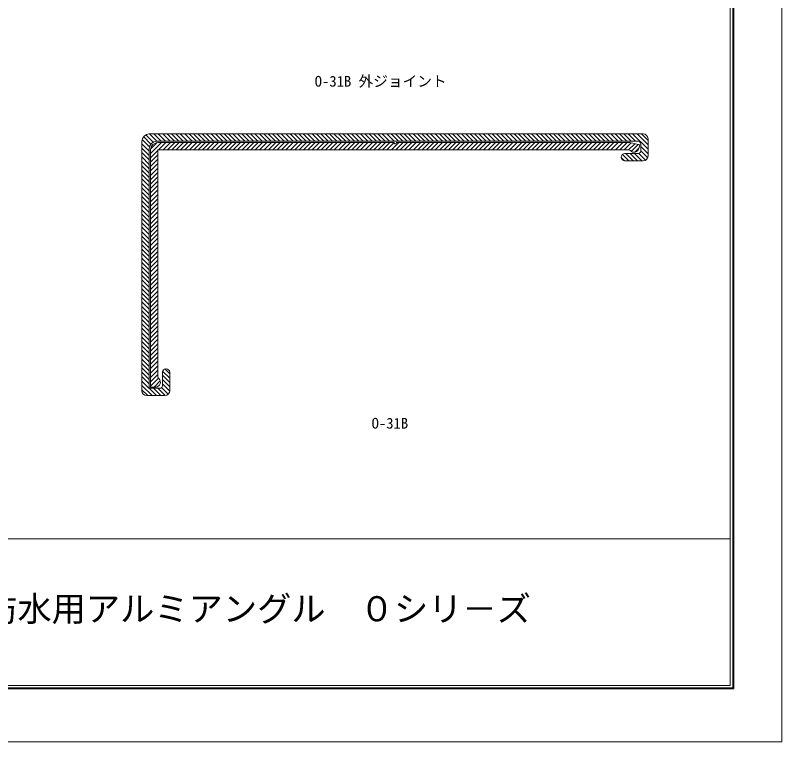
# Model space of a CAD drawing. Units: millimetres on the paper. Extents: x -210 to 210, y -148 to 149.
# Drawn here: x 53.3 to 210, y -148.5 to 0 of the extents above; entities that cross this region are included whole.
import ezdxf
from ezdxf.enums import TextEntityAlignment as Align

# ---------------------------------------------------------------- set-up
doc = ezdxf.new("R2010")
doc.units = ezdxf.units.MM
for name, color, linetype, lineweight in [('0-1_1-1図枠', 3, 'Continuous', 18), ('0-3_2-1寸法', 7, 'Continuous', 9), ('0-4_Defpoints', 7, 'Continuous', 9), ('0-6_5-1実寸型', 1, 'Continuous', 18), ('0-7_6-1ハッチング', 6, 'Continuous', 18)]:
    doc.layers.add(name, color=color, linetype=linetype, lineweight=lineweight)
doc.layers.add('0-2_1-2図名', color=7, linetype='Continuous')
doc.styles.add('ＭＳ ゴシック', font='')
doc.styles.get('ＭＳ ゴシック').set_extended_font_data('MS Gothic')

msp = doc.modelspace()

# ---------------------------------------------------------------- linework, layer by layer
at = {"layer": '0-1_1-1図枠'}
for p, q in [((199.509, 137.002), (199.509, -136.998)), ((200.009, 137.502), (200.009, -137.498)), ((-199.491, -106.998), (199.509, -106.998)), ((-199.991, -137.498), (200.009, -137.498)), ((-199.491, -136.998), (199.509, -136.998))]:
    msp.add_line(p, q, dxfattribs=at)
at = {"layer": '0-4_Defpoints'}
for p in [(200.209, 137.702), (200.209, 137.702), (-200.191, -137.698), (-200.191, -137.698)]:
    msp.add_line(p, (200.209, -137.698), dxfattribs=at)
msp.add_lwpolyline([(-209.991, -148.498), (-209.991, 148.502), (210.009, 148.502), (210.009, -148.498)], close=True, dxfattribs=at)
at = {"layer": '0-6_5-1実寸型'}
for p, q in [((181.681, -24.248), (80.681, -24.248)), ((79.181, -25.748), (79.181, -76.748)), ((180.681, -25.748), (82.181, -25.748)), ((130.681, -25.998), (82.481, -25.998)), ((130.812, -26.205), (130.681, -25.998)), ((131.15, -26.205), (131.281, -25.998)), ((178.981, -25.998), (131.281, -25.998)), ((181.181, -26.248), (181.181, -27.748)), ((182.681, -25.248), (182.681, -28.748)), ((80.681, -27.248), (80.681, -76.248)), ((80.981, -75.998), (80.981, -27.498)), ((82.481, -73.88), (82.481, -27.498)), ((178.709, -27.498), (82.481, -27.498)), ((180.681, -28.248), (177.931, -28.248)), ((181.681, -29.748), (177.931, -29.748)), ((83.381, -72.998), (83.381, -75.748)), ((84.881, -72.998), (84.881, -76.748)), ((82.881, -76.248), (80.681, -76.248)), ((80.981, -75.998), (81.981, -75.998)), ((83.881, -77.748), (80.181, -77.748))]:
    msp.add_line(p, q, dxfattribs=at)
msp.add_lwpolyline([(178.981, -25.998), (180.981, -26.498), (180.792, -27.253)], dxfattribs=at)
for centre, radius, start, end in [((80.681, -25.748), 1.5, 90, 180), ((181.681, -25.248), 1, 0, 90), ((82.181, -27.248), 1.5, 90, 180), ((82.481, -27.498), 1.5, 90, 180), ((130.981, -26.098), 0.2, 212.33353, 327.66647), ((180.681, -26.248), 0.5, 0, 90), ((178.709, -27.998), 0.5, 41.85953, 90), ((179.826, -26.997), 1, 221.85953, 345.14023), ((180.681, -27.748), 0.5, 270, 0), ((177.931, -28.998), 0.75, 90, 270), ((181.681, -28.748), 1, 270, 0), ((84.131, -72.998), 0.75, 0, 180), ((81.981, -74.998), 1, 270, 48.18969), ((82.981, -73.88), 0.5, 180, 228.18969), ((80.181, -76.748), 1, 180, 270), ((82.881, -75.748), 0.5, 270, 0), ((83.881, -76.748), 1, 270, 0)]:
    msp.add_arc(centre, radius, start, end, dxfattribs=at)
at = {"layer": '0-7_6-1ハッチング'}
for p, q in [((81.015, -26.305), (79.515, -24.805)), ((81.513, -25.905), (80.013, -24.405)), ((82.253, -25.748), (80.753, -24.248)), ((83.151, -25.748), (81.651, -24.248)), ((84.049, -25.748), (82.549, -24.248)), ((84.947, -25.748), (83.447, -24.248)), ((85.845, -25.748), (84.345, -24.248)), ((86.744, -25.748), (85.244, -24.248)), ((87.642, -25.748), (86.142, -24.248)), ((88.54, -25.748), (87.04, -24.248)), ((89.438, -25.748), (87.938, -24.248)), ((90.336, -25.748), (88.836, -24.248)), ((91.234, -25.748), (89.734, -24.248)), ((92.132, -25.748), (90.632, -24.248)), ((93.03, -25.748), (91.53, -24.248)), ((93.928, -25.748), (92.428, -24.248)), ((94.826, -25.748), (93.326, -24.248)), ((95.724, -25.748), (94.224, -24.248)), ((96.622, -25.748), (95.122, -24.248)), ((97.52, -25.748), (96.02, -24.248)), ((98.418, -25.748), (96.918, -24.248)), ((99.316, -25.748), (97.816, -24.248)), ((100.214, -25.748), (98.714, -24.248)), ((101.112, -25.748), (99.612, -24.248)), ((102.01, -25.748), (100.51, -24.248)), ((102.908, -25.748), (101.408, -24.248)), ((103.806, -25.748), (102.306, -24.248)), ((104.704, -25.748), (103.204, -24.248)), ((105.602, -25.748), (104.102, -24.248)), ((106.5, -25.748), (105, -24.248)), ((107.398, -25.748), (105.898, -24.248)), ((108.296, -25.748), (106.796, -24.248)), ((109.194, -25.748), (107.694, -24.248)), ((110.092, -25.748), (108.592, -24.248)), ((110.99, -25.748), (109.49, -24.248)), ((111.888, -25.748), (110.388, -24.248)), ((112.786, -25.748), (111.286, -24.248)), ((113.684, -25.748), (112.184, -24.248)), ((114.582, -25.748), (113.082, -24.248)), ((115.48, -25.748), (113.98, -24.248)), ((116.378, -25.748), (114.878, -24.248)), ((117.276, -25.748), (115.776, -24.248)), ((118.174, -25.748), (116.674, -24.248)), ((119.072, -25.748), (117.572, -24.248)), ((119.97, -25.748), (118.47, -24.248)), ((120.868, -25.748), (119.368, -24.248)), ((121.767, -25.748), (120.267, -24.248)), ((122.665, -25.748), (121.165, -24.248)), ((123.563, -25.748), (122.063, -24.248)), ((124.461, -25.748), (122.961, -24.248)), ((125.359, -25.748), (123.859, -24.248)), ((126.257, -25.748), (124.757, -24.248)), ((127.155, -25.748), (125.655, -24.248)), ((128.053, -25.748), (126.553, -24.248)), ((128.951, -25.748), (127.451, -24.248)), ((129.849, -25.748), (128.349, -24.248)), ((130.747, -25.748), (129.247, -24.248)), ((131.645, -25.748), (130.145, -24.248)), ((132.543, -25.748), (131.043, -24.248)), ((133.441, -25.748), (131.941, -24.248)), ((134.339, -25.748), (132.839, -24.248)), ((135.237, -25.748), (133.737, -24.248)), ((136.135, -25.748), (134.635, -24.248)), ((137.033, -25.748), (135.533, -24.248)), ((137.931, -25.748), (136.431, -24.248)), ((138.829, -25.748), (137.329, -24.248)), ((139.727, -25.748), (138.227, -24.248)), ((140.625, -25.748), (139.125, -24.248)), ((141.523, -25.748), (140.023, -24.248)), ((142.421, -25.748), (140.921, -24.248)), ((143.319, -25.748), (141.819, -24.248)), ((144.217, -25.748), (142.717, -24.248)), ((145.115, -25.748), (143.615, -24.248)), ((146.013, -25.748), (144.513, -24.248)), ((146.911, -25.748), (145.411, -24.248)), ((147.809, -25.748), (146.309, -24.248)), ((148.707, -25.748), (147.207, -24.248)), ((149.605, -25.748), (148.105, -24.248)), ((150.503, -25.748), (149.003, -24.248)), ((151.401, -25.748), (149.901, -24.248)), ((152.299, -25.748), (150.799, -24.248)), ((153.197, -25.748), (151.697, -24.248)), ((154.095, -25.748), (152.595, -24.248)), ((154.993, -25.748), (153.493, -24.248)), ((155.891, -25.748), (154.391, -24.248)), ((156.79, -25.748), (155.29, -24.248)), ((157.688, -25.748), (156.188, -24.248)), ((158.586, -25.748), (157.086, -24.248)), ((159.484, -25.748), (157.984, -24.248)), ((160.382, -25.748), (158.882, -24.248)), ((161.28, -25.748), (159.78, -24.248)), ((162.178, -25.748), (160.678, -24.248)), ((163.076, -25.748), (161.576, -24.248)), ((163.974, -25.748), (162.474, -24.248)), ((164.872, -25.748), (163.372, -24.248)), ((165.77, -25.748), (164.27, -24.248)), ((166.668, -25.748), (165.168, -24.248)), ((167.566, -25.748), (166.066, -24.248)), ((168.464, -25.748), (166.964, -24.248)), ((169.362, -25.748), (167.862, -24.248)), ((170.26, -25.748), (168.76, -24.248)), ((171.158, -25.748), (169.658, -24.248)), ((172.056, -25.748), (170.556, -24.248)), ((172.954, -25.748), (171.454, -24.248)), ((173.852, -25.748), (172.352, -24.248)), ((174.75, -25.748), (173.25, -24.248)), ((175.648, -25.748), (174.148, -24.248)), ((176.546, -25.748), (175.046, -24.248)), ((177.444, -25.748), (175.944, -24.248)), ((178.342, -25.748), (176.842, -24.248)), ((179.24, -25.748), (177.74, -24.248)), ((180.138, -25.748), (178.638, -24.248)), ((182.681, -27.393), (179.536, -24.248)), ((182.681, -26.495), (180.434, -24.248)), ((182.681, -25.597), (181.332, -24.248)), ((80.681, -27.768), (79.181, -26.268)), ((80.72, -26.909), (79.22, -25.409)), ((80.981, -28.226), (83.21, -25.998)), ((80.992, -27.318), (82.301, -26.009)), ((82.608, -27.498), (84.108, -25.998)), ((83.506, -27.498), (85.006, -25.998)), ((84.404, -27.498), (85.904, -25.998)), ((85.302, -27.498), (86.802, -25.998)), ((86.2, -27.498), (87.7, -25.998)), ((87.098, -27.498), (88.598, -25.998)), ((87.996, -27.498), (89.496, -25.998)), ((88.894, -27.498), (90.394, -25.998)), ((89.792, -27.498), (91.292, -25.998)), ((90.69, -27.498), (92.19, -25.998)), ((91.588, -27.498), (93.088, -25.998)), ((92.486, -27.498), (93.986, -25.998)), ((93.384, -27.498), (94.884, -25.998)), ((94.282, -27.498), (95.782, -25.998)), ((95.18, -27.498), (96.68, -25.998)), ((96.078, -27.498), (97.578, -25.998)), ((96.976, -27.498), (98.476, -25.998)), ((97.874, -27.498), (99.374, -25.998)), ((98.772, -27.498), (100.272, -25.998)), ((99.67, -27.498), (101.17, -25.998)), ((100.568, -27.498), (102.068, -25.998)), ((101.466, -27.498), (102.966, -25.998)), ((102.364, -27.498), (103.864, -25.998)), ((103.262, -27.498), (104.762, -25.998)), ((104.16, -27.498), (105.66, -25.998)), ((105.058, -27.498), (106.558, -25.998)), ((105.957, -27.498), (107.457, -25.998)), ((106.855, -27.498), (108.355, -25.998)), ((107.753, -27.498), (109.253, -25.998)), ((108.651, -27.498), (110.151, -25.998)), ((109.549, -27.498), (111.049, -25.998)), ((110.447, -27.498), (111.947, -25.998)), ((111.345, -27.498), (112.845, -25.998)), ((112.243, -27.498), (113.743, -25.998)), ((113.141, -27.498), (114.641, -25.998)), ((114.039, -27.498), (115.539, -25.998)), ((114.937, -27.498), (116.437, -25.998)), ((115.835, -27.498), (117.335, -25.998)), ((116.733, -27.498), (118.233, -25.998)), ((117.631, -27.498), (119.131, -25.998)), ((118.529, -27.498), (120.029, -25.998)), ((119.427, -27.498), (120.927, -25.998)), ((120.325, -27.498), (121.825, -25.998)), ((121.223, -27.498), (122.723, -25.998)), ((122.121, -27.498), (123.621, -25.998)), ((123.019, -27.498), (124.519, -25.998)), ((123.917, -27.498), (125.417, -25.998)), ((124.815, -27.498), (126.315, -25.998)), ((125.713, -27.498), (127.213, -25.998)), ((126.611, -27.498), (128.111, -25.998)), ((127.509, -27.498), (129.009, -25.998)), ((128.407, -27.498), (129.907, -25.998)), ((129.305, -27.498), (130.729, -26.074)), ((130.203, -27.498), (131.703, -25.998)), ((131.101, -27.498), (132.601, -25.998)), ((131.999, -27.498), (133.499, -25.998)), ((132.897, -27.498), (134.397, -25.998)), ((133.795, -27.498), (135.295, -25.998)), ((134.693, -27.498), (136.193, -25.998)), ((135.591, -27.498), (137.091, -25.998)), ((136.489, -27.498), (137.989, -25.998)), ((137.387, -27.498), (138.887, -25.998)), ((138.285, -27.498), (139.785, -25.998)), ((139.183, -27.498), (140.683, -25.998)), ((140.081, -27.498), (141.581, -25.998)), ((140.98, -27.498), (142.48, -25.998)), ((141.878, -27.498), (143.378, -25.998)), ((142.776, -27.498), (144.276, -25.998)), ((143.674, -27.498), (145.174, -25.998)), ((144.572, -27.498), (146.072, -25.998)), ((145.47, -27.498), (146.97, -25.998)), ((146.368, -27.498), (147.868, -25.998)), ((147.266, -27.498), (148.766, -25.998)), ((148.164, -27.498), (149.664, -25.998)), ((149.062, -27.498), (150.562, -25.998)), ((149.96, -27.498), (151.46, -25.998)), ((150.858, -27.498), (152.358, -25.998)), ((151.756, -27.498), (153.256, -25.998)), ((152.654, -27.498), (154.154, -25.998)), ((153.552, -27.498), (155.052, -25.998)), ((154.45, -27.498), (155.95, -25.998)), ((155.348, -27.498), (156.848, -25.998)), ((156.246, -27.498), (157.746, -25.998)), ((157.144, -27.498), (158.644, -25.998)), ((158.042, -27.498), (159.542, -25.998)), ((158.94, -27.498), (160.44, -25.998)), ((159.838, -27.498), (161.338, -25.998)), ((160.736, -27.498), (162.236, -25.998)), ((161.634, -27.498), (163.134, -25.998)), ((162.532, -27.498), (164.032, -25.998)), ((163.43, -27.498), (164.93, -25.998)), ((164.328, -27.498), (165.828, -25.998)), ((165.226, -27.498), (166.726, -25.998)), ((166.124, -27.498), (167.624, -25.998)), ((167.022, -27.498), (168.522, -25.998)), ((167.92, -27.498), (169.42, -25.998)), ((168.818, -27.498), (170.318, -25.998)), ((169.716, -27.498), (171.216, -25.998)), ((170.614, -27.498), (172.114, -25.998)), ((171.512, -27.498), (173.012, -25.998)), ((172.41, -27.498), (173.91, -25.998)), ((173.308, -27.498), (174.808, -25.998)), ((174.206, -27.498), (175.706, -25.998)), ((175.104, -27.498), (176.604, -25.998)), ((176.003, -27.498), (177.503, -25.998)), ((176.901, -27.498), (178.401, -25.998)), ((177.799, -27.498), (179.235, -26.061)), ((178.697, -27.498), (179.954, -26.241)), ((179.267, -27.826), (180.672, -26.421)), ((80.681, -28.666), (79.181, -27.166)), ((80.681, -29.564), (79.181, -28.064)), ((80.981, -29.124), (82.481, -27.624)), ((180.011, -27.98), (180.811, -27.18)), ((182.681, -28.291), (181.181, -26.791)), ((182.61, -29.118), (181.181, -27.689)), ((80.681, -30.462), (79.181, -28.962)), ((80.981, -30.022), (82.481, -28.522)), ((80.981, -30.921), (82.481, -29.421)), ((177.847, -29.743), (177.186, -29.082)), ((178.75, -29.748), (177.436, -28.434)), ((179.648, -29.748), (178.148, -28.248)), ((180.546, -29.748), (179.046, -28.248)), ((181.444, -29.748), (179.944, -28.248)), ((182.198, -29.604), (180.822, -28.228)), ((80.681, -31.36), (79.181, -29.86)), ((80.681, -32.258), (79.181, -30.758)), ((80.981, -31.819), (82.481, -30.319)), ((80.981, -32.717), (82.481, -31.217)), ((80.681, -33.156), (79.181, -31.656)), ((80.681, -34.054), (79.181, -32.554)), ((80.981, -33.615), (82.481, -32.115)), ((80.681, -34.952), (79.181, -33.452)), ((80.681, -35.85), (79.181, -34.35)), ((80.981, -34.513), (82.481, -33.013)), ((80.981, -35.411), (82.481, -33.911)), ((80.681, -36.748), (79.181, -35.248)), ((80.981, -36.309), (82.481, -34.809)), ((80.981, -37.207), (82.481, -35.707)), ((80.681, -37.646), (79.181, -36.146)), ((80.681, -38.544), (79.181, -37.044)), ((80.981, -38.105), (82.481, -36.605)), ((80.981, -39.003), (82.481, -37.503)), ((80.681, -39.442), (79.181, -37.942)), ((80.681, -40.34), (79.181, -38.84)), ((80.981, -39.901), (82.481, -38.401)), ((80.681, -41.238), (79.181, -39.738)), ((80.681, -42.136), (79.181, -40.636)), ((80.981, -40.799), (82.481, -39.299)), ((80.981, -41.697), (82.481, -40.197)), ((80.681, -43.035), (79.181, -41.535)), ((80.981, -42.595), (82.481, -41.095)), ((80.981, -43.493), (82.481, -41.993)), ((80.681, -43.933), (79.181, -42.433)), ((80.681, -44.831), (79.181, -43.331)), ((80.981, -44.391), (82.481, -42.891)), ((80.981, -45.289), (82.481, -43.789)), ((80.681, -45.729), (79.181, -44.229)), ((80.681, -46.627), (79.181, -45.127)), ((80.981, -46.187), (82.481, -44.687)), ((80.681, -47.525), (79.181, -46.025)), ((80.681, -48.423), (79.181, -46.923)), ((80.981, -47.085), (82.481, -45.585)), ((80.981, -47.983), (82.481, -46.483)), ((80.681, -49.321), (79.181, -47.821)), ((80.981, -48.881), (82.481, -47.381)), ((80.981, -49.779), (82.481, -48.279)), ((80.681, -50.219), (79.181, -48.719)), ((80.681, -51.117), (79.181, -49.617)), ((80.981, -50.677), (82.481, -49.177)), ((80.981, -51.575), (82.481, -50.075)), ((80.681, -52.015), (79.181, -50.515)), ((80.681, -52.913), (79.181, -51.413)), ((80.981, -52.473), (82.481, -50.973)), ((80.681, -53.811), (79.181, -52.311)), ((80.681, -54.709), (79.181, -53.209)), ((80.981, -53.371), (82.481, -51.871)), ((80.981, -54.269), (82.481, -52.769)), ((80.681, -55.607), (79.181, -54.107)), ((80.981, -55.167), (82.481, -53.667)), ((80.981, -56.065), (82.481, -54.565)), ((80.681, -56.505), (79.181, -55.005)), ((80.681, -57.403), (79.181, -55.903)), ((80.981, -56.963), (82.481, -55.463)), ((80.981, -57.861), (82.481, -56.361)), ((80.681, -58.301), (79.181, -56.801)), ((80.681, -59.199), (79.181, -57.699)), ((80.981, -58.759), (82.481, -57.259)), ((80.681, -60.097), (79.181, -58.597)), ((80.681, -60.995), (79.181, -59.495)), ((80.981, -59.657), (82.481, -58.157)), ((80.981, -60.555), (82.481, -59.055)), ((80.681, -61.893), (79.181, -60.393)), ((80.981, -61.453), (82.481, -59.953)), ((80.981, -62.351), (82.481, -60.851)), ((80.681, -62.791), (79.181, -61.291)), ((80.681, -63.689), (79.181, -62.189)), ((80.981, -63.249), (82.481, -61.749)), ((80.981, -64.147), (82.481, -62.647)), ((80.681, -64.587), (79.181, -63.087)), ((80.681, -65.485), (79.181, -63.985)), ((80.981, -65.045), (82.481, -63.545)), ((80.681, -66.383), (79.181, -64.883)), ((80.681, -67.281), (79.181, -65.781)), ((80.981, -65.944), (82.481, -64.444)), ((80.981, -66.842), (82.481, -65.342)), ((80.681, -68.179), (79.181, -66.679)), ((80.981, -67.74), (82.481, -66.24)), ((80.981, -68.638), (82.481, -67.138)), ((80.681, -69.077), (79.181, -67.577)), ((80.681, -69.975), (79.181, -68.475)), ((80.981, -69.536), (82.481, -68.036)), ((80.981, -70.434), (82.481, -68.934)), ((80.681, -70.873), (79.181, -69.373)), ((80.681, -71.771), (79.181, -70.271)), ((80.981, -71.332), (82.481, -69.832)), ((80.681, -72.669), (79.181, -71.169)), ((80.681, -73.567), (79.181, -72.067)), ((80.981, -72.23), (82.481, -70.73)), ((80.981, -73.128), (82.481, -71.628)), ((80.681, -74.465), (79.181, -72.965)), ((80.981, -74.026), (82.481, -72.526)), ((80.981, -74.924), (82.481, -73.424)), ((84.881, -75.073), (83.381, -73.573)), ((84.881, -74.175), (83.432, -72.726)), ((84.881, -73.277), (83.891, -72.287)), ((80.681, -75.363), (79.181, -73.863)), ((82.168, -77.748), (79.181, -74.761)), ((80.981, -75.822), (82.6, -74.203)), ((81.703, -75.998), (82.95, -74.751)), ((84.881, -75.971), (83.381, -74.471)), ((81.27, -77.748), (79.181, -75.659)), ((80.372, -77.748), (79.181, -76.558)), ((83.066, -77.748), (81.566, -76.248)), ((83.961, -77.745), (82.464, -76.248)), ((84.579, -77.465), (83.225, -76.111)), ((84.875, -76.863), (83.381, -75.369))]:
    msp.add_line(p, q, dxfattribs=at)

# ---------------------------------------------------------------- texts
at = {"layer": '0-2_1-2図名', "style": 'ＭＳ ゴシック'}
msp.add_text('防水用アルミアングル\u3000０シリ－ズ', height=5.132, dxfattribs=at).set_placement((46.738, -125.427), align=Align.BOTTOM_LEFT)
at = {"layer": '0-3_2-1寸法', "style": 'ＭＳ ゴシック'}
for s, p in [('O-31B 外ジョイント', (114.524, -15.238)), ('O-31B', (126.158, -85.154))]:
    msp.add_text(s, height=2.199, dxfattribs=at).set_placement(p, align=Align.BOTTOM_LEFT)

doc.saveas('drawing.dxf')
